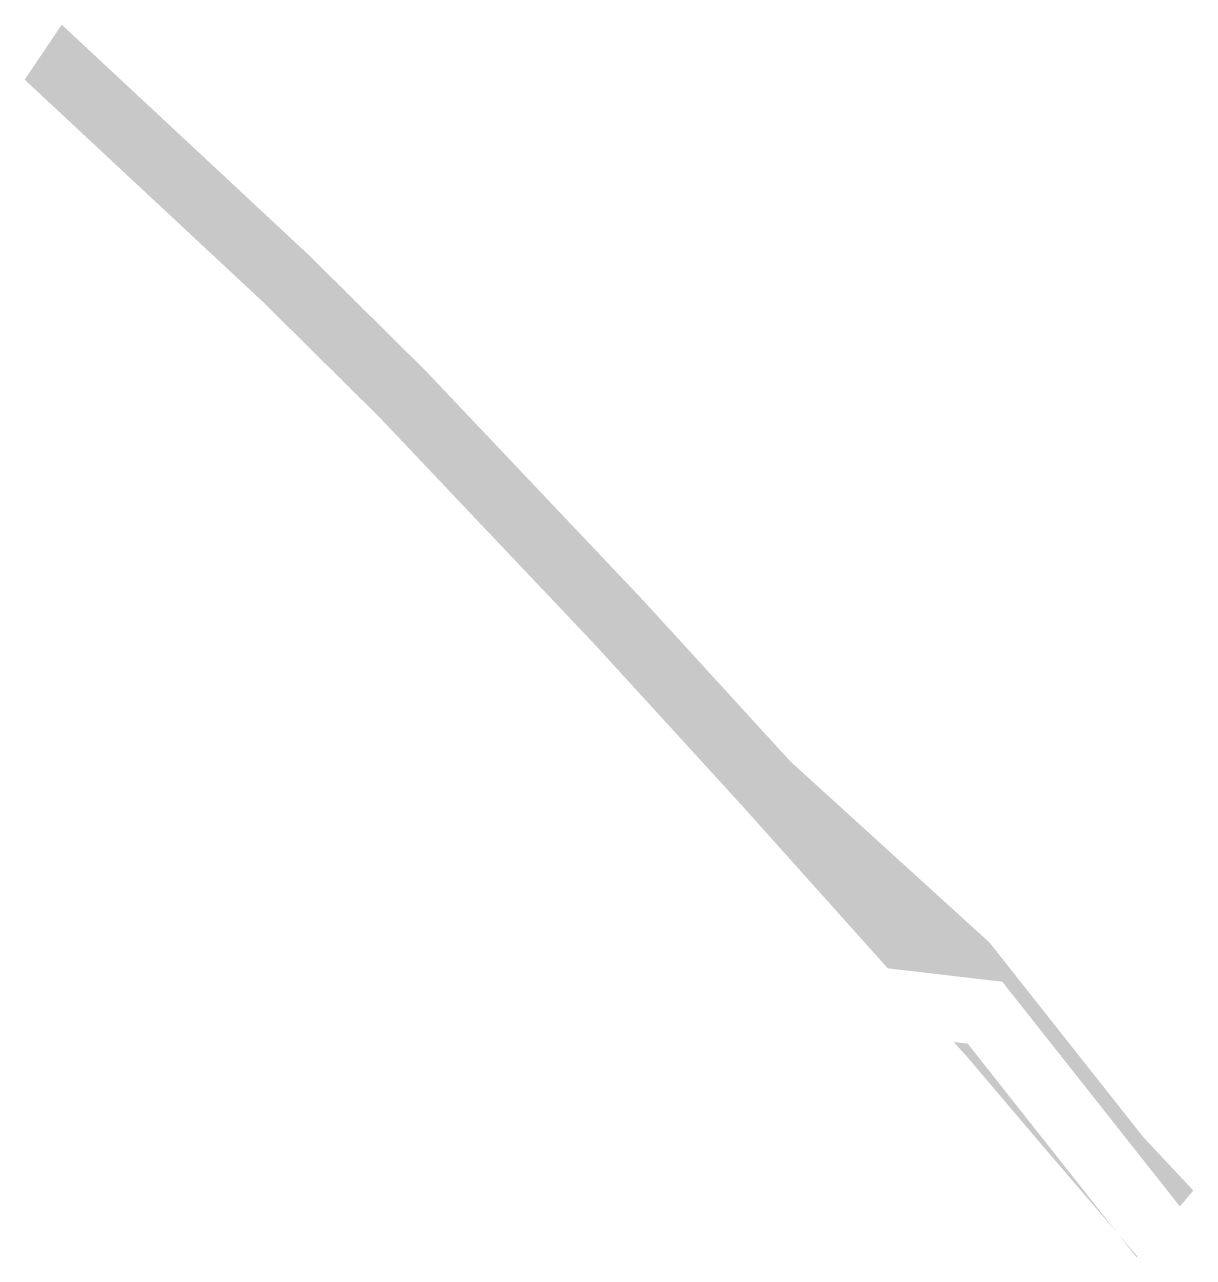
# Model space of a CAD drawing. Header units: millimetres. Extents: x 525387 to 527545, y 2235066 to 2235448.
# Drawn here: x 525386.58 to 525422.24, y 2235258.06 to 2235295.69 of the extents above; entities that cross this region are included whole.
import ezdxf

# ---------------------------------------------------------------- set-up
doc = ezdxf.new("R2010")
doc.units = ezdxf.units.MM
doc.layers.add('auxiliar', color=6, linetype='Continuous')

msp = doc.modelspace()

# ---------------------------------------------------------------- hatches: boundary and pattern name
at = {"layer": 'auxiliar'}
h = msp.add_hatch(color=8, dxfattribs=at)
h.dxf.hatch_style = 1
h.set_gradient(color1=(0, 127, 255), color2=(0, 255, 255), name='INVCURVED')
edge = h.paths.add_edge_path()
edge.add_line((525421.832, 2235259.616), (525416.414, 2235266.474))
edge.add_line((525416.414, 2235266.474), (525412.918, 2235266.884))
edge.add_line((525412.918, 2235266.884), (525408.43, 2235271.895))
edge.add_line((525408.43, 2235271.895), (525403.962, 2235276.784))
edge.add_line((525403.962, 2235276.784), (525397.407, 2235283.702))
edge.add_line((525397.407, 2235283.702), (525393.873, 2235287.204))
edge.add_line((525393.873, 2235287.204), (525386.58, 2235294.008))
edge.add_line((525386.58, 2235294.008), (525387.712, 2235295.686))
edge.add_line((525387.712, 2235295.686), (525395.26, 2235288.646))
edge.add_line((525395.26, 2235288.646), (525398.837, 2235285.1))
edge.add_line((525398.837, 2235285.1), (525405.426, 2235278.146))
edge.add_line((525405.426, 2235278.146), (525409.954, 2235273.192))
edge.add_line((525409.954, 2235273.192), (525416.023, 2235267.671))
edge.add_line((525416.023, 2235267.671), (525420.708, 2235261.742))
edge.add_line((525420.708, 2235261.742), (525422.243, 2235260.1))
edge.add_line((525422.243, 2235260.1), (525420.536, 2235258.09))
edge.add_line((525420.536, 2235258.09), (525417.694, 2235261.406))
edge.add_line((525417.694, 2235261.406), (525415.368, 2235264.148))
edge.add_line((525415.368, 2235264.148), (525414.933, 2235264.634))
edge.add_line((525414.933, 2235264.634), (525415.358, 2235264.584))
edge.add_line((525415.358, 2235264.584), (525420.511, 2235258.062))

doc.saveas('drawing.dxf')
